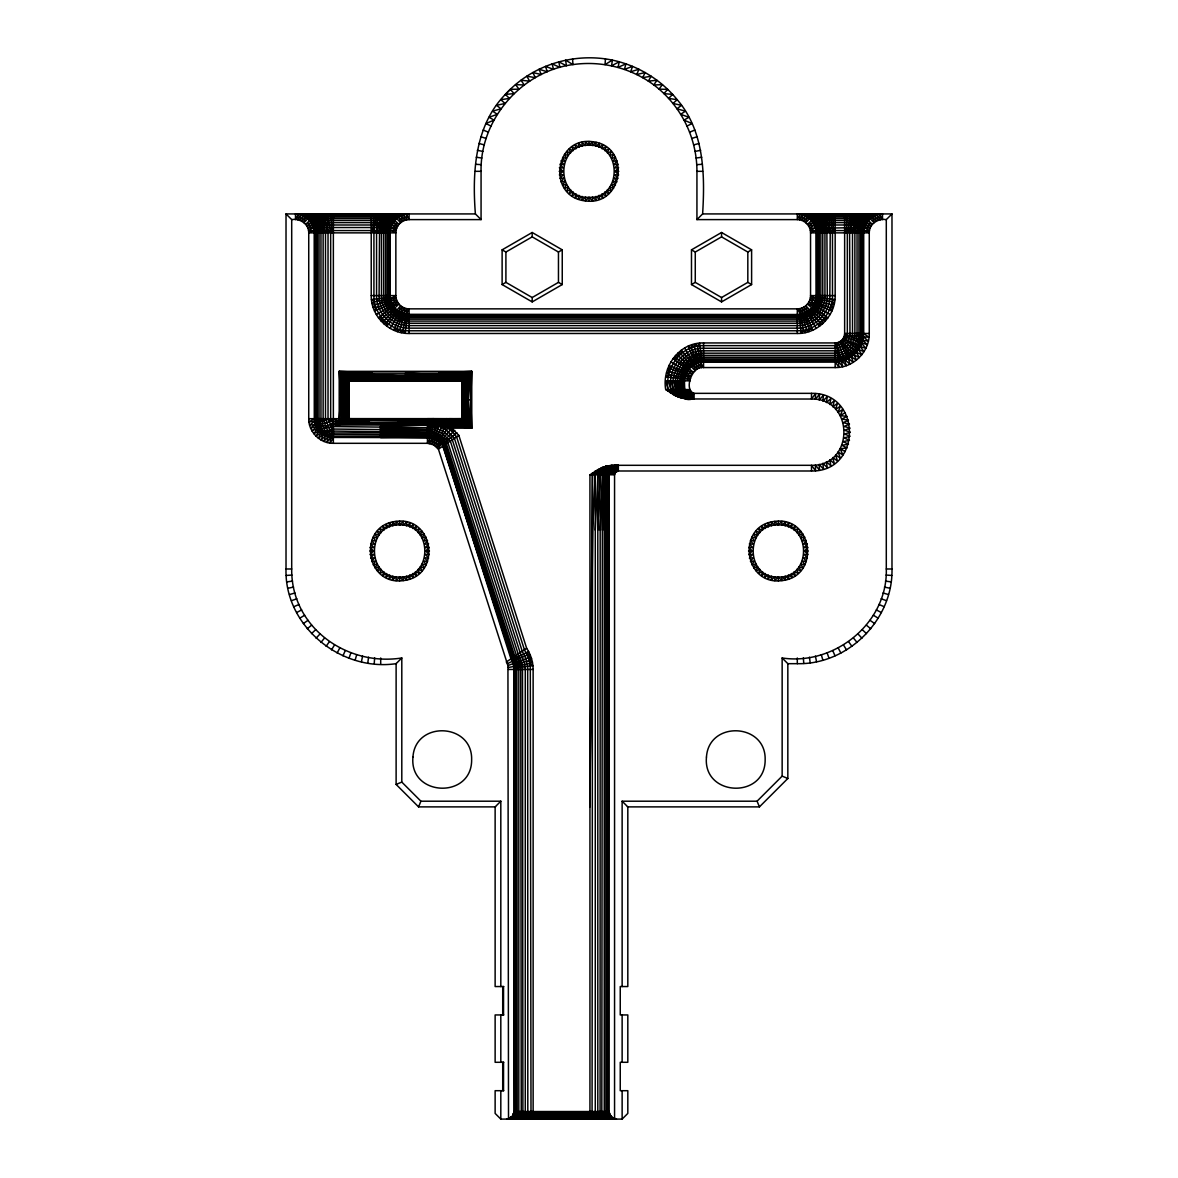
<?xml version="1.0" encoding="UTF-8"?>
<svg xmlns="http://www.w3.org/2000/svg" width="1178" height="1178" viewBox="0 0 1178 1178"><rect width="100%" height="100%" fill="white"/><g stroke="black" fill="none" stroke-linecap="round" stroke-linejoin="round"><path stroke-width="1.5" d="M286.018 213.925L291.702 219.609L291.702 568.989C290.966 627.094 346.45 666.615 401.801 657.987L396.117 663.67C340.633 671.813 284.325 626.004 286.018 568.989L286.018 213.925L475.382 213.925L481.066 219.609L409.105 219.609C402.022 219.491 395.72 225.778 395.852 232.861L395.852 295.604C395.72 302.687 402.022 308.989 409.105 308.857L797.3 308.857C804.383 308.989 810.685 302.687 810.552 295.604L810.552 232.861C810.685 225.778 804.383 219.491 797.3 219.609L696.934 219.609L696.934 171.325C696.978 144.6 686.671 118.065 668.574 98.392C644.867 72.005 608.039 59.533 572.964 64.584C521.515 71.298 480.064 119.449 481.066 171.325L481.066 219.609M333.359 443.311L333.359 437.627C323.508 437.73 313.878 428.939 315.189 418.691L315.189 232.861C314.379 222.863 306.221 213.483 295.693 213.925C305.735 213.763 314.791 222.789 314.423 232.861L314.423 418.691C314.231 428.556 323.125 438.407 333.359 436.861L429.131 437.509L437.156 440.086L442.28 444.504L513.77 664.642L514.388 1111.531L512.563 1116.391L508.101 1118.982L506.628 1119.1L508.513 1118.864L507.939 665.585L438.422 449.157L433.651 444.857L427.437 443.311L333.359 443.311C320.195 443.591 308.459 431.855 308.739 418.691L308.739 232.861C308.96 224.085 299.904 218.077 291.702 219.609M314.526 230.166L314.614 421.385L316.381 426.819L321.977 428.674L333.359 426.554L427.437 427.658L430.103 426.672L442.692 430.721L450.732 437.642L452.308 439.792L520.131 652.686L524.298 661.903L525.27 669.457L525.27 1111.531L524.151 1116.391L522.207 1118.982C508.086 1118.894 516.612 1120.955 518.821 1111.531L518.821 669.457L518.07 663.523L514.801 656.279L445.726 441.706L437.568 435.286L427.437 432.297L333.359 431.089L324.48 432.856L319.915 431.825L317.309 427.614L315.94 420.031L316.131 232.861C316.529 223.319 308.68 213.689 298.756 213.925C308.665 214.396 315.13 223.687 316.131 232.861M514.197 1112.842L513.77 664.642L510.957 658.87L443.134 445.976C439.836 440.734 433.651 437.568 427.437 437.627L330.665 437.436L323.125 434.623C319.032 430.574 316.116 424.551 317.427 418.691L317.427 232.861C318.561 224.173 311.875 214.352 302.717 213.925C312.965 213.012 318.929 223.908 319.047 232.861L319.047 418.691C316.838 427.334 323.876 438.098 333.359 437.627L333.359 213.925M333.359 437.436C325.069 437.509 320.593 428.188 320.063 420.958L320.961 418.691L320.961 232.861C321.55 224.998 317.338 213.792 308.018 213.925C316.867 215.78 318.958 225.513 320.961 232.861M513.431 1118.982L509.662 1119.1L513.637 1117.333L515.964 1112.842L515.611 665.968L443.458 443.546L436.316 437.921L427.437 435.639L332.962 436.464L330.09 434.093L326.335 428.203L323.125 418.691L323.125 232.861C324.465 226.205 322.109 215.603 314.423 213.925M511.311 1119.1L515.596 1116.391L517.201 1111.531L516.892 665.747L444.459 442.737L436.861 436.758L427.437 434.152L333.359 434.623L328.765 427.614L325.496 418.691L325.496 232.861L323.405 220.463L320.681 215.633L317.957 213.925L321.329 214.116L323.906 216.929L328.029 232.861L328.029 418.691L333.359 431.089L329.884 429.837C323.508 433.637 317.677 426.569 312.037 431.001L316.381 426.819M321.329 214.116L327.705 214.691L330.665 232.861L330.665 418.691L331.578 420.973L340.854 423.506L342.43 422.622L342.842 374.972L468.137 374.972L468.137 424.536L450.585 425.111L441.426 427.187L435.654 439.291L429.131 437.509L430.103 426.672L427.437 425.008L340.84 423.771L341.06 373.19L469.919 373.19L471.76 428.159L463.896 420.281L452.485 420.899L427.437 425.008L339.205 425.008L339.205 371.35L471.76 371.35L471.76 428.159L452.485 428.159L430.912 425.081L342.43 422.622L333.359 418.691L331.578 420.973C326.748 422.931 315.012 427.04 314.423 418.691L308.945 421.901L314.614 421.385L309.578 425.067C317.015 423.727 325.01 428.777 332.697 423.447L333.359 421.385L340.854 420.31L430.279 421.209L450.541 422.46L465.074 421.459L466.503 376.607L344.477 376.607L343.947 421.547L339.205 425.008L333.359 426.554L332.387 429.042L329.884 429.837M462.365 385.486L462.321 380.347L348.673 380.185L348.276 419.103L348.114 379.463M359.584 418.779L348.629 418.735L348.673 379.493L348.673 418.691L308.739 418.691M835.173 213.925L835.173 295.604C835.629 315.851 817.547 333.934 797.3 333.477L409.105 333.477C388.858 333.934 370.776 315.851 371.232 295.604L371.232 213.925M383.262 214.116L377.343 214.116L375.046 222.627L373.927 232.861L373.927 295.604C373.485 314.408 390.301 331.224 409.105 330.782L797.3 330.782C816.104 331.224 832.92 314.408 832.478 295.604L832.478 232.861L831.079 220.463L829.062 214.116L819.77 213.925L824.409 218.548L826.853 227.531L827.309 295.604C827.692 311.64 813.335 325.997 797.3 325.614L409.105 325.614C393.069 325.997 378.712 311.64 379.095 295.604L379.552 227.531L381.996 218.548L386.634 213.925L383.262 214.116L380.685 216.929L376.562 232.861L376.562 295.604C376.15 312.995 391.714 328.559 409.105 328.147L797.3 328.147C814.69 328.559 830.254 312.995 829.842 295.604L830.225 230.166L829.076 220.463L826.072 214.116M380.7 663.67L380.7 657.987M396.102 214.116L399.371 213.925C390.345 214.97 385.824 224.689 385.545 232.861L385.545 295.604C385.25 308.194 396.515 319.459 409.105 319.164L797.3 319.164C809.89 319.459 821.154 308.194 820.86 295.604L820.86 232.861C820.58 224.689 816.06 214.97 807.033 213.925C817.488 213.203 820.919 224.836 822.774 232.861L822.774 295.604C823.098 309.21 810.906 321.403 797.3 321.079L409.105 321.079C395.499 321.403 383.306 309.21 383.63 295.604L383.63 232.861C383.041 224.998 387.253 213.792 396.574 213.925C387.724 215.78 385.633 225.513 383.63 232.861L382.202 230.166C382.747 223.673 385.854 213.601 393.85 214.116M389.211 230.166L389.403 295.604C389.152 306.133 398.576 315.557 409.105 315.306L797.3 315.306C807.828 315.557 817.252 306.133 817.002 295.604L817.002 232.861C818.047 223.511 809.904 214.455 800.569 213.925C810.493 213.689 818.342 223.319 817.944 232.861L817.944 295.604C818.209 306.633 808.329 316.514 797.3 316.249L409.105 316.249C398.076 316.514 388.195 306.633 388.46 295.604L388.46 232.861C388.063 223.319 395.911 213.689 405.836 213.925C395.926 214.396 389.462 223.687 388.46 232.861C386.355 223.849 394.748 213.895 404.025 213.925M816.339 230.166L817.002 232.861C817.002 222.598 807.99 213.159 797.506 213.925C807.548 213.763 816.604 222.789 816.236 232.861L816.354 297.268L815.279 302.142L830.357 307.635L833.317 307.311L831.285 304.704L815.78 300.552L809.757 300.14C821.213 305.014 804.162 315.719 797.3 314.541L406.41 314.349L402.994 330.252L401.227 332.652L400.005 329.59L404.157 314.084L404.569 308.062C399.695 319.518 388.99 302.466 390.168 295.604L390.168 232.861C389.8 222.789 398.856 213.763 408.899 213.925C398.738 213.542 389.535 222.701 389.977 232.861L389.977 295.604C389.727 305.824 398.886 314.982 409.105 314.732L797.3 314.732C807.519 314.982 816.678 305.824 816.428 295.604L816.428 232.861C816.84 222.936 808.049 213.895 798.124 213.925M495.555 806.886L418.573 806.886L396.117 784.43L396.117 663.45M399.636 580.828L399.636 577.029C433.195 578.56 433.195 523.43 399.636 524.961C366.078 523.43 366.078 578.56 399.636 577.029L403.229 580.607C441.883 576.646 434.52 515.979 396.044 521.383C357.39 525.344 364.753 586.011 403.229 580.607L403.038 576.808L406.778 579.959L406.381 576.145L410.209 578.884L409.605 575.055L413.493 577.397L412.653 573.539L416.585 575.541L415.481 571.654L419.412 573.318L418.043 569.401L421.96 570.77L420.296 566.839L424.183 567.943L422.18 564.012L426.038 564.851L423.697 560.964L427.526 561.567L424.787 557.739L428.601 558.136L425.449 554.396L429.248 554.588L425.67 550.995L429.248 547.402L425.449 547.593L428.601 543.853L424.787 544.251L427.526 540.422L423.697 541.026L426.038 537.139L422.18 537.978L424.183 534.046L420.296 535.151L421.96 531.219L418.043 532.589L419.412 528.672L415.481 530.336L416.585 526.448L412.653 528.451L413.493 524.593L409.605 526.934L410.209 523.106L406.381 525.844L406.778 522.031L403.038 525.182L403.229 521.383L399.636 524.961L396.044 521.383L396.235 525.182L392.495 522.031L392.892 525.844L389.064 523.106L389.668 526.934L385.78 524.593L386.62 528.451L382.688 526.448L383.792 530.336L379.861 528.672L381.23 532.589L377.313 531.219L378.977 535.151L375.09 534.046L377.093 537.978L373.235 537.139L375.576 541.026L371.747 540.422L374.486 544.251L370.672 543.853L373.824 547.593L370.025 547.402L373.603 550.995L370.025 554.588L373.824 554.396L370.672 558.136L374.486 557.739L371.747 561.567L375.576 560.964L373.235 564.851L377.093 564.012L375.09 567.943L378.977 566.839L377.313 570.77L381.23 569.401L379.861 573.318L383.792 571.654L382.688 575.541L386.62 573.539L385.78 577.397L389.668 575.055L389.064 578.884L392.892 576.145L392.495 579.959L396.235 576.808L396.044 580.607L399.636 577.029M399.636 524.961L399.636 521.177M500.812 986.546L500.812 801.202L420.914 801.202L401.801 782.074L401.801 657.987M409.105 333.477L409.105 308.857L406.41 314.349C397.281 313.333 389.889 304.734 390.168 295.604M342.43 422.622L427.437 422.446C439.747 425.022 451.984 418.926 464.441 420.841L464.441 378.668L347.083 379.228L345.301 420.487L348.173 418.691L433.003 419.942L462.35 418.735L462.291 379.493L462.35 418.735L463.896 420.281L465.074 378.05L345.905 378.05L345.301 420.487L339.205 422.946L330.179 424.433M475.382 213.925C472.201 172.71 474.646 125.752 505.377 94.402C530.38 66.778 568.591 53.79 605.448 58.9C633.366 62.935 659.489 77.792 677.217 99.718C704.282 130.994 705.048 174.933 702.618 213.925L696.934 219.609M702.618 213.925L891.982 213.925L886.298 219.609L886.298 568.989C887.903 622.882 834.495 665.879 782.148 657.987L782.148 776.125L757.071 801.202L622.131 801.202L627.815 806.886L627.815 986.546L620.246 986.546L620.246 1014.95L627.815 1014.95L627.815 1062.291L620.246 1062.291L620.246 1090.695L627.815 1090.695L627.815 1113.416L622.131 1119.1L500.812 1119.1L500.812 1090.695M500.812 1062.291L500.812 1014.95M502.122 284.561L502.122 249.839L532.191 232.493L562.245 249.839L562.245 284.561L532.191 301.907L502.122 284.561L505.907 282.367L505.907 252.033L502.122 249.839M502.711 1090.695L502.711 1062.291M502.711 1014.95L502.711 986.546M503.536 1090.695L503.536 1062.291M503.536 1014.95L503.536 986.546M532.191 301.907L532.191 297.533L505.907 282.367M505.907 252.033L532.191 236.866L532.191 232.493M532.191 297.533L558.46 282.367L558.46 252.033L562.245 249.839M589 201.143L589 197.359C555.442 198.891 555.442 143.76 589 145.277C622.558 143.76 622.558 198.891 589 197.359L585.407 200.923C546.754 196.976 554.116 136.309 592.593 141.713C631.246 145.674 623.884 206.341 585.407 200.923L585.599 197.138L581.858 200.275L582.256 196.476L578.427 199.215L579.031 195.371L575.144 197.727L575.983 193.869L572.052 195.872L573.156 191.985L569.224 193.648L570.594 189.732L566.677 191.101L568.341 187.169L564.453 188.259L566.456 184.342L562.598 185.182L564.939 181.279L561.111 181.898L563.85 178.055L560.036 178.452L563.187 174.727L559.388 174.918L562.966 171.325L559.388 167.732L563.187 167.924L560.036 164.184L563.85 164.581L561.111 160.738L564.939 161.357L562.598 157.454L566.456 158.308L564.453 154.377L568.341 155.467L566.677 151.55L570.594 152.904L569.224 149.002L573.156 150.666L572.052 146.779L575.983 148.767L575.144 144.909L579.031 147.265L578.427 143.436L582.256 146.175L581.858 142.361L585.599 145.512L585.407 141.713L589 145.277L592.593 141.713L592.401 145.512L596.142 142.361L595.744 146.175L599.573 143.436L598.969 147.265L602.856 144.909L602.017 148.767L605.948 146.779L604.844 150.666L608.776 149.002L607.406 152.904L611.323 151.55L609.659 155.467L613.547 154.377L611.544 158.308L615.402 157.454L613.061 161.357L616.889 160.738L614.15 164.581L617.964 164.184L614.813 167.924L618.612 167.732L615.034 171.325L618.612 174.918L614.813 174.727L617.964 178.452L614.15 178.055L616.889 181.898L613.061 181.279L615.402 185.182L611.544 184.342L613.547 188.259L609.659 187.169L611.323 191.101L607.406 189.732L608.776 193.648L604.844 191.985L605.948 195.872L602.017 193.869L602.856 197.727L598.969 195.371L599.573 199.215L595.744 196.476L596.142 200.275L592.401 197.138L592.593 200.923L589 197.359M589 145.277L589 141.493M844.641 213.925L844.641 333.477C844.729 338.542 840.238 343.034 835.173 342.945L703.56 342.945C679.544 342.253 661.668 366.652 665.688 389.565L675.701 395.941L685.434 398.959L811.509 399.033C854.668 398.208 854.668 466.135 811.509 465.31L611.117 465.31L602.547 467.18L589.942 474.778L589.942 1119.1M608.113 1111.531L611.043 1117.333L616.462 1119.1L614.563 1118.864L614.563 474.778L615.446 472.349L618.347 470.994L618.347 465.31C613.178 465.133 608.79 469.698 608.673 474.778L607.922 1112.842L610.366 1117.333L614.739 1119.1L609.438 1117.333L607.112 1112.842L607.097 474.778L609.276 468.697L615.049 465.31L609.291 467.519L605.742 474.778L604.255 530.129L604.255 1111.531L606.861 1117.333L611.765 1119.1L607.48 1116.391L605.875 1111.531L605.742 474.778C604.432 470.39 609.07 464.854 613.149 465.457M622.131 1119.1L622.131 1090.695M622.131 1062.291L622.131 1014.95M838.574 361.484L703.56 361.69C684.948 359.614 674.641 394.174 693.253 399.033C673.639 394.969 684.462 358.73 703.56 361.116L835.173 361.116C849.942 361.44 863.135 348.246 862.811 333.477L862.811 232.861C861.766 223.511 869.909 214.455 879.244 213.925C869.32 213.689 861.471 223.319 861.869 232.861L861.869 333.477C862.178 347.746 849.441 360.483 835.173 360.173L703.56 360.173C684.492 358.2 673.139 391.464 690.794 399.033C669.914 392.141 681.738 354.519 703.56 357.258L835.173 357.258C847.88 357.538 859.233 346.185 858.953 333.477L858.953 232.861C859.233 224.689 863.754 214.97 872.78 213.925C862.325 213.203 858.895 224.836 857.039 232.861L857.039 333.477C857.289 345.169 846.864 355.594 835.173 355.344L703.56 355.344C681.753 350.632 664.348 398.267 688.894 398.886M860.146 346.582L862.561 340.236L863.386 333.477L863.386 232.861C862.944 222.701 872.162 213.542 882.307 213.925C872.265 213.763 863.209 222.789 863.577 232.861L863.577 333.477C863.842 348.6 850.369 362.235 835.173 361.882L703.56 361.882C685.213 359.423 674.464 395.293 693.886 399.033L691.869 398.886M618.347 470.994L811.509 470.994C862.075 471.966 862.075 392.362 811.509 393.349L694.092 393.349C683.358 390.036 692.104 365.254 703.56 367.565L835.173 367.565C853.387 367.963 869.659 351.692 869.261 333.477L869.261 232.861C869.04 224.085 878.096 218.077 886.298 219.609M691.486 284.561L691.486 249.839L721.554 232.493L751.608 249.839L751.608 284.561L721.554 301.907L691.486 284.561L695.27 282.367L695.27 252.033L691.486 249.839M692.296 398.886L694.092 399.033L694.092 393.349M703.56 342.945L703.56 367.565L700.233 361.985L697.45 346.17L695.683 343.77L694.46 346.833L698.613 362.338C693.415 363.855 680.251 372.66 691.103 376.283L685.081 375.87L669.575 371.718L666.512 372.94L668.913 374.707L684.727 377.49L684.624 380.818M721.554 301.907L721.554 297.533L695.27 282.367M695.27 252.033L721.554 236.866L721.554 232.493M751.608 284.561L747.824 282.367L747.824 252.033L751.608 249.839M778.364 580.828L778.364 577.029C811.922 578.56 811.922 523.43 778.364 524.961C744.805 523.43 744.805 578.56 778.364 577.029L781.956 580.607C820.61 576.646 813.247 515.979 774.771 521.383C736.117 525.344 743.48 586.011 781.956 580.607L781.765 576.808L785.505 579.959L785.108 576.145L788.936 578.884L788.332 575.055L792.22 577.411L791.38 573.539L795.312 575.541L794.208 571.654L798.139 573.318L796.77 569.401L800.687 570.77L799.023 566.839L802.91 567.943L800.907 564.012L804.765 564.851L802.424 560.964L806.253 561.567L803.514 557.739L807.328 558.136L804.176 554.396L807.975 554.588L804.397 550.995L807.975 547.402L804.176 547.593L807.328 543.853L803.514 544.251L806.253 540.422L802.424 541.026L804.765 537.139L800.907 537.978L802.91 534.046L799.023 535.151L800.687 531.219L796.77 532.589L798.139 528.672L794.208 530.336L795.312 526.448L791.38 528.451L792.22 524.593L788.332 526.934L788.936 523.106L785.108 525.844L785.505 522.031L781.765 525.182L781.956 521.383L778.364 524.961L774.771 521.383L774.962 525.182L771.222 522.031L771.619 525.844L767.791 523.106L768.395 526.934L764.507 524.593L765.347 528.451L761.415 526.448L762.519 530.336L758.588 528.672L759.957 532.589L756.04 531.219L757.704 535.151L753.817 534.046L755.82 537.978L751.962 537.139L754.303 541.026L750.474 540.422L753.213 544.251L749.399 543.853L752.551 547.593L748.752 547.402L752.33 550.995L748.752 554.588L752.551 554.396L749.399 558.136L753.213 557.739L750.474 561.567L754.303 560.964L751.962 564.851L755.82 564.012L753.817 567.943L757.704 566.839L756.04 570.77L759.957 569.401L758.588 573.318L762.519 571.654L761.415 575.541L765.347 573.539L764.507 577.411L768.395 575.055L767.791 578.884L771.619 576.145L771.222 579.959L774.962 576.808L774.771 580.607L778.364 577.029M778.364 524.961L778.364 521.177M627.403 806.886L759.427 806.886L787.832 778.481L787.832 663.67L782.148 657.987M787.832 663.67L797.3 663.67L797.3 657.987M797.3 333.477L797.3 308.857L800.628 314.438L803.411 330.252L805.178 332.652L806.4 329.59L802.247 314.084M811.509 470.994L811.509 465.31L815.559 470.773L815.353 465.089L819.579 470.14L819.152 464.412L823.496 469.094L822.833 463.307L827.295 467.637L826.382 461.791L830.917 465.781L829.71 459.862L834.318 463.572L832.802 457.55L837.484 461.025L835.6 454.914L840.356 458.139L838.088 451.954L842.903 454.988L840.208 448.744L846.967 447.964L841.931 445.299L848.425 444.165L843.242 441.676L849.471 440.248L844.14 437.921L850.104 436.228L844.582 434.093L850.325 432.164L844.582 430.25L850.104 428.115L844.14 426.421L849.471 424.095L843.242 422.666L848.425 420.178L841.931 419.044L846.967 416.379L840.208 415.598L842.903 409.355L838.088 412.374L840.356 406.189L835.6 409.429L837.484 403.318L832.802 406.778L834.318 400.77L829.71 404.481L830.917 398.547L826.382 402.552L827.295 396.706L822.833 401.035L823.496 395.248L819.152 399.931L819.579 394.203L815.353 399.254L815.559 393.57L811.509 399.033L811.509 393.349M835.173 367.565L835.173 342.945L836.645 345.552L838.986 367.345L835.173 361.882M691.191 391.994L686.833 395.646L675.701 395.941L673.934 394.291C668.633 374.633 681.458 350.161 703.56 350.808L835.173 350.808C844.435 351.015 852.71 342.739 852.504 333.477L852.504 232.861L854.595 220.463L857.319 215.633L860.043 213.925L850.295 214.691L847.335 232.861L847.335 333.477C847.483 339.986 841.681 345.787 835.173 345.64L703.56 345.64C679.986 344.918 664.392 369.391 668.044 391.214L684.771 391.214L690.367 390.227M797.3 663.67C847.895 664.907 893.218 619.584 891.982 568.989L891.982 213.925M348.497 418.867L348.114 394.07M451.395 418.779L462.35 418.735L462.483 380.641L438.628 380.671L438.628 376.091L405.482 374.589M346.465 395.028L346.523 378.668L372.351 378.609L345.905 378.05L346.995 419.486L463.013 419.412L463.896 379.228L438.628 378.609L465.074 378.05L466.503 422.902L452.485 423.432L427.437 421.356L398.031 422.122L398.031 419.265L463.013 419.412L462.704 380.406L347.966 380.096L346.494 419.795L368.626 419.972L345.301 420.487M447.728 418.779L462.291 418.691L462.365 413.449M608.687 530.129L608.923 473.129M515.905 1111.531L512.71 1117.333L507.394 1119.1L512.43 1116.391L514.197 1111.531L608.879 1111.531L611.308 1117.083L616.256 1119.1L611.456 1117.333L608.879 1112.842L608.879 474.778C608.79 469.713 613.282 465.222 618.347 465.31M343.947 420.399L344.727 418.691L342.842 374.972L372.351 376.091L372.351 380.671L348.497 380.641L348.614 418.691L462.35 418.735L348.541 418.691L348.673 379.714M438.628 372.999L471.76 371.35L469.919 426.318L450.6 426.878L427.437 423.668L340.84 423.771L339.205 422.946M398.031 419.265L347.422 419.221L347.569 379.699L463.41 379.699L463.896 420.281L348.364 418.72M853.741 214.116L851.238 218.548L849.588 230.166L849.971 333.477C850.148 341.384 843.08 348.452 835.173 348.276L703.56 348.276C681.031 347.539 665.732 372.248 671.74 392.804L673.094 394.497L685.89 394.291L690.809 391.449M449.348 418.691L462.483 418.867L462.704 380.406L438.628 380.671L462.291 380.818L471.76 371.35M372.351 380.244L348.276 380.406L348.173 418.691L347.966 380.096L372.351 379.552L347.083 379.228L347.407 395.028M871.587 214.116L875.283 213.925C866.125 214.352 859.439 224.173 860.573 232.861L860.573 333.477C860.868 347.054 848.749 359.172 835.173 358.878L703.56 358.878C684.389 357.155 672.078 388.622 687.378 398.886M607.171 530.129L608.084 474.778C607.73 470.037 611.75 465.575 616.477 465.31L614.415 465.457M373.927 232.861L372.896 230.166L373.853 215.633L374.295 214.116L377.343 214.116M863.577 213.925C855.891 215.603 853.52 226.205 854.875 232.861L854.875 333.477C855.11 344.005 845.701 353.415 835.173 353.179L703.56 353.179C681.988 352.531 670.974 377.328 676.305 395.646L678.292 397.148L688.011 396.809L694.092 399.033M847.335 232.861L846.305 230.166L847.262 215.633L847.704 214.116L850.752 214.116M605.875 530.129L606.493 473.129M693.43 393.29L692.443 398.886L691.147 398.886L692.222 399.033C680.928 402.39 677.571 389.093 680 380.818M450.349 418.764L450.6 426.878L447.934 427.982L442.103 425.479L441.308 418.75L427.437 419.677L427.437 418.691L444.518 418.75L445.225 425.95L452.661 432.046L456.593 436.891L524.431 649.785L528.436 657.751L530.306 666.483L530.998 1112.842L530.321 1118.982L522.207 1118.982M609.644 1118.982L604.108 1118.084L601.825 1112.842L602.341 530.129L604.167 473.129L606.582 467.519L611.632 465.457M605.654 1118.982L598.262 1118.982L595.273 1111.531L595.273 530.129L598.188 470.037L606.832 465.884L616.698 465.457L617.684 471.053M603.357 1118.982L601.457 1117.333L600.088 1112.842L600.176 530.129L603.033 471.539L605.831 466.576L613.605 466.576L616.447 471.494M822.774 232.861C824.085 224.969 817.606 213.115 810.302 214.116M507.262 1119.071L512.43 1116.391L514.197 1111.531M600.883 1118.982L598.925 1116.391L597.806 1111.531L597.806 530.129L600.088 470.037L600.559 468.697L611.087 468.697L615.446 472.349M450.556 423.211L437.656 425.641L446.388 430.117L454.413 438.378L522.237 651.257L525.948 658.635L527.685 666.704L527.803 1111.531L528.893 1112.842L527.523 1118.982M836.645 345.552L836.822 342.798L842.756 366.711L838.603 361.675M298.181 214.116L297.784 219.815L300.817 214.691L409.105 213.925L409.105 219.609L406.41 214.116L295.487 213.925L295.487 219.609L298.181 214.116C307.252 215.294 314.555 223.717 314.423 232.861M374.236 663.45L374.633 657.78M799.995 214.116L799.597 219.815L802.63 214.691L882.513 213.925L882.513 219.609L879.819 214.116L797.3 213.925L797.3 219.609L799.995 214.116C809.183 215.279 816.148 223.761 816.428 232.861M390.168 232.861C390.095 224.674 395.882 216.929 403.774 214.691L406.808 219.815L406.41 214.116M816.236 295.604L816.133 298.932C814.381 307.723 806.356 314.835 797.3 314.541M863.577 232.861C863.503 224.674 869.29 216.929 877.183 214.691L880.216 219.815L879.819 214.116M315.38 230.166L315.189 232.861C315.13 223.202 307.222 214.101 297.342 213.925L300.302 214.116M605.448 58.9L605.036 64.584L612.383 60.137L611.588 65.777L619.216 61.801L618.067 67.367L625.945 63.877L624.443 69.369L632.527 66.38L630.672 71.755L638.947 69.266L636.738 74.508L645.176 72.565L642.628 77.645L651.184 76.231L648.312 81.135L656.956 80.266L653.775 84.978L662.463 84.654L658.973 89.145L667.69 89.366L663.921 93.622L672.623 94.402L668.574 98.392L677.217 99.718L672.933 103.458L681.488 105.328L676.967 108.774L685.39 111.174L680.663 114.325L688.939 117.27L684.006 120.097L692.09 123.557L686.995 126.061M847.969 230.166L849.971 232.861L853.358 218.548L856.671 214.116M514.197 669.457L512.695 661.594L510.957 658.87M614.621 474.116L609.026 473.129L592.298 473.129L589.942 806.886L592.637 530.129L595.184 474.778L595.994 471.539L598.188 470.037L610.145 470.037L615.063 472.879M390.168 328.397L399.533 312.17L398.871 311.537L402.478 307.09L401.242 312.833L403.774 313.775L406.808 308.665L406.41 314.349L407.441 314.659L405.144 333.271L402.994 330.252M527.803 1111.531L524.814 1118.982M809.595 310.256L819.917 322.551L819.564 326.247L803.926 307.09L805.163 312.833L812.702 330.208L809.33 328.662L803.838 313.584M691.265 366.167L680.943 353.871L681.296 350.175L696.934 369.332L695.697 363.59L688.158 346.214L691.53 347.76L697.023 362.839M808.226 214.116L804.53 213.925C813.689 214.352 820.374 224.173 819.24 232.861L819.24 295.604C819.52 307.325 809.021 317.824 797.3 317.545L409.105 317.545C397.384 317.824 386.885 307.325 387.164 295.604L387.164 232.861C386.031 224.173 392.716 214.352 401.875 213.925L398.179 214.116M691.53 347.76L691.854 344.801L694.46 346.833M809.33 328.662L809.006 331.622L806.4 329.59M838.088 345.287L838.412 342.371L846.437 365.651L841.975 361.057M389.403 232.861C389.462 223.202 397.369 214.101 407.249 213.925L404.29 214.116M862.811 232.861C862.87 223.202 870.778 214.101 880.658 213.925L877.698 214.116M390.286 230.166L389.977 232.861L389.712 230.166M863.695 230.166L863.386 232.861L863.121 230.166M852.725 230.166L854.875 232.861C854.978 224.468 860.971 211.466 869.511 214.116M613.723 1118.982L615.682 1119.1L611.588 1117.333L609.335 1114.123L513.741 1114.123L514.168 1112.15M608.525 1112.842L608.673 474.778C608.128 469.86 612.678 465.369 617.508 465.31L615.402 465.457M367.801 662.787L368.581 657.162M300.817 214.691L300.022 220.404L303.35 215.633L401.242 215.633L404.569 220.404L403.774 214.691M802.63 214.691L801.835 220.404L805.163 215.633L874.65 215.633L877.978 220.404L877.183 214.691M328.029 232.861L327.263 220.463L324.259 214.116M395.572 309.137L384.234 320.475L383.763 323.744L386.487 322.551L400.579 305.765L398.871 311.537M371.232 295.604L395.852 295.604L390.271 298.932L374.457 301.715L372.057 303.482L375.119 304.704L390.625 300.552M600.176 530.129L600.014 474.778L603.107 467.519L612.265 467.519L615.917 471.877M332.387 429.042L427.437 430.117L438.378 433.563L447.213 440.498L516.376 655.218L519.91 663.052L520.735 669.457L521.25 1112.842L519.645 1117.333L517.422 1118.982M514.079 1112.842L608.997 1112.842L609.335 1114.123L608.908 1112.15M430.103 426.672L430.912 425.081L433.239 424.522L435.345 427.614L431.678 444.003L435.138 439.261L433.651 444.857L437.465 440.498L443.973 428.542L443.959 426.569L446.388 430.117M430.809 437.73L432.738 427.025L434.329 425.302L438.849 425.037L441.426 427.187M859.292 230.166L860.573 232.861C861.324 223.849 867.435 213.895 877.433 213.925M520.735 1111.531L517.834 1117.333L515.316 1118.982M361.44 661.683L362.588 656.131M303.35 215.633L302.113 221.39L305.72 216.929L398.871 216.929L402.478 221.39L401.242 215.633M805.163 215.633L803.926 221.39L807.534 216.929L872.28 216.929L875.887 221.39L874.65 215.633M387.798 230.166L387.164 232.861L385.883 230.166M816.236 213.925C823.923 215.603 826.293 226.205 824.939 232.861L824.939 295.604C825.292 310.374 812.069 323.597 797.3 323.243L409.105 323.243C394.335 323.597 381.112 310.374 381.466 295.604L381.466 232.861C380.111 226.205 382.482 215.603 390.168 213.925M380.391 435.919L430.912 437.171L438.923 440.557L443.767 445.549L514.683 666.13L514.963 1111.531L512.945 1116.391L509.809 1118.644L506.82 1119.1L508.101 1118.982M382.202 230.166L381.466 232.861L379.316 230.166M862.62 230.166L861.869 232.861L861.206 230.166M355.152 660.151L356.684 654.688M319.827 230.166L319.047 232.861L317.692 230.166M821.64 230.166L820.86 232.861L819.505 230.166M305.72 216.929L304.012 222.716L307.885 218.548L396.706 218.548L400.579 222.716L398.871 216.929M807.534 216.929L805.826 222.716L809.698 218.548L870.115 218.548L873.988 222.716L872.28 216.929M608.614 473.129L608.113 530.129M673.094 394.497L673.654 392.804M684.727 377.49L686.332 372.955L692.075 374.192L687.628 370.584L686.995 371.247L670.768 361.882M348.997 658.193L350.897 652.848M512.695 661.594L527.332 654.983L528.598 651.478L526.654 648.283L458.831 435.389L450.6 426.878M400.005 329.59L397.398 331.622L397.074 328.662L402.567 313.584M692.797 393.128L690.853 398.459L681.046 398.12L673.934 394.291M682.239 391.214L681.62 380.818M434.093 438.628L438.761 426.053L452.485 423.432L468.137 424.536L466.503 376.607L438.628 377.431M327.248 214.116L330.296 214.116L331.312 220.463L331.695 230.166L330.665 232.861L328.412 230.166M829.062 214.116L832.11 214.116L833.126 220.463L833.509 230.166L832.478 232.861L830.225 230.166M319.915 431.825L323.125 434.623L321.049 440.012L325.496 435.919L323.935 441.441L328.073 436.743L326.983 442.472L330.665 437.436L330.149 443.105L333.359 437.627M513.785 1113.976L513.181 1115.316L609.895 1115.316L609.291 1113.976M418.573 806.886L420.914 801.202M598.262 1118.982L592.77 1118.982L592.078 1112.842L592.593 474.778L594.787 471.465L598.188 470.037L597.349 469.845L606.832 465.884L615.107 465.884L617.051 471.215M342.975 655.822L345.242 650.624M394.453 307.9L382.158 318.222L380.965 320.946L384.234 320.475M391.125 302.142L376.047 307.635L374.501 311.007L391.773 303.688L396.647 300.14L390.934 300.935L396.044 297.901L390.36 298.299M329.163 421.915L330.665 418.691C325.702 419.81 318.752 423.285 314.614 418.691L315.174 421.915M401.021 312.936L393.702 330.208L397.074 328.662M326.821 230.166L325.496 232.861L323.788 230.166M823.142 214.116L825.719 216.929L828.105 224.998L828.635 230.166L827.309 232.861L825.601 230.166M337.144 653.054L339.75 648.003M333.359 436.861L332.859 437.347C325.953 435.153 322.919 427.423 321.903 420.855L323.125 418.691M815.279 302.142L814.528 303.468L808.785 302.231L813.232 305.838L813.865 305.176L830.092 314.541M692.193 392.848L689.351 397.766L678.852 396.809L673.551 380.818M676.938 391.214L677.895 389.565L675.922 380.818M454.811 430.382L441.161 443.237L438.422 449.157L458.831 435.389M513.299 1115.124L512.43 1116.391L610.66 1116.391L609.792 1115.124M432.65 438.363L429.587 443.488L430.073 437.818L427.437 443.311L427.437 420.428L447.434 418.764L447.964 426.421L449.76 427.629L450.394 429.911L439.909 442.074L437.465 440.498L435.477 446.02L439.615 442.059L437.082 447.463L441.514 443.9L443.134 445.976M331.504 649.888L334.464 645.029M507.939 665.585L528.436 657.751L530.203 654.865L528.598 651.478L511.974 660.136M371.232 232.861L372.896 230.166M318.458 429.837L319.047 431.089L315.954 436.096L320.961 433.003L318.369 438.216L323.125 434.623M844.641 232.861L846.305 230.166M607.76 1118.982L604.049 1115.316L603.416 1112.842L604.255 1111.531M685.39 375.487L690.499 378.521L684.816 378.123L690.308 380.818L665.688 380.818L668.338 389.565L670.532 392.878L673.418 389.565L671.018 380.818M398.135 311.272L386.84 326.247L386.487 322.551M326.1 646.339L329.369 641.701M697.45 346.17L699.599 343.151L701.897 361.764M803.411 330.252L801.261 333.271L798.964 314.659M438.584 441.014L447.934 427.982M331.268 426.819L333.359 424.021L339.205 425.008M317.427 428.925L313.834 433.681L319.047 431.089M669.664 391.214L670.93 389.565L668.382 380.818M375.119 304.704L373.087 307.311L376.047 307.635M604.844 1112.842L605.875 1111.531L607.112 1112.842M678.499 391.214L679.809 389.565L678.086 380.818M320.946 642.437L324.539 638.02M604.255 530.129L604.064 474.778L605.404 473.129M595.553 1118.982L594.183 1112.842L595.273 1111.531M691.663 392.465L688.011 396.809L685.89 394.291L684.418 389.565L683.858 380.818M323.906 420.546L325.496 418.691M512.607 1116.17L507.895 1118.997M316.072 638.181L319.945 634.029M515.964 1112.842L517.201 1111.531L518.246 1112.842M513.77 664.642L529.305 660.608L531.484 658.384L530.203 654.865L527.332 654.983M491.005 126.061L485.91 123.557L493.994 120.097L489.061 117.27L497.337 114.325L492.61 111.174L501.033 108.774L496.512 105.328L505.067 103.458L500.783 99.718L509.426 98.392L505.377 94.402L510.31 89.366L519.027 89.145L515.537 84.654L524.225 84.978L521.044 80.266L529.688 81.135L526.816 76.231L535.372 77.645L532.824 72.565L541.262 74.508L539.053 69.266L547.328 71.755L545.473 66.38L553.557 69.369L552.055 63.877L559.933 67.367L558.784 61.801L566.412 65.777L565.617 60.137L572.964 64.584L572.552 58.9M348.541 394.07L348.629 418.735L462.291 418.691M500.812 801.202L495.128 806.886L495.128 986.546L503.742 986.546M311.507 633.617L315.66 629.729M394.792 308.003L398.944 304.13L393.172 305.838L378.462 317.869L382.158 318.222M315.189 424.021L310.609 428.115L316.131 426.554L317.53 429.042M597.806 530.129L597.673 474.778L599.514 473.129M528.893 1112.842L530.439 1111.531M380.332 214.116L377.328 220.463L376.562 232.861L374.56 230.166M596.23 1112.842L597.806 1111.531M450.394 429.911L452.485 428.159L452.485 418.691M307.252 628.743L311.655 625.15M311.419 222.627L306.972 226.235L312.715 224.998L391.876 224.998L397.619 226.235L393.172 222.627L311.419 222.627L305.647 224.35L309.799 220.463L394.792 220.463L398.944 224.35L393.172 222.627M393.172 305.838L397.619 302.231L391.876 303.468M442.28 444.504L456.931 432.797M813.232 222.627L808.785 226.235L814.528 224.998L865.285 224.998L871.028 226.235L866.581 222.627L813.232 222.627L807.46 224.35L811.613 220.463L868.201 220.463L872.353 224.35L866.581 222.627M521.25 1112.842L522.899 1111.531L522.502 664.79L518.173 654.011L450.349 441.117L441.485 432.768L427.437 427.658L380.391 428.925M614.783 473.482L609.453 471.539L595.994 471.539L593.918 473.129L595.184 474.778L595.273 530.129M668.913 374.707L665.894 376.857L684.506 379.154M816.133 298.932L831.948 301.715L834.966 299.565L816.354 297.268M303.35 623.589L307.988 620.305M312.715 224.998L307.944 228.326L313.657 227.531L390.934 227.531L396.647 228.326L391.876 224.998M814.528 224.998L809.757 228.326L864.343 227.531L870.056 228.326L865.285 224.998M326.041 420.031L328.029 418.691M506.245 662.051L526.654 648.283M598.218 1112.842L600.176 1111.531L601.825 1112.842M446.918 427.099L452.485 424.919L469.919 426.318L468.535 399.754L469.919 373.19L438.628 374.589L405.482 372.999M530.998 1112.842L533.133 1111.531M508.366 667.499L529.938 663.523L532.397 662.021L531.484 658.384L528.436 657.751M299.801 618.185L304.66 615.225M313.657 227.531L308.533 230.564L396.044 230.564L390.934 227.531M815.47 227.531L810.361 230.564L869.467 230.564L864.343 227.531M376.312 314.541L392.539 305.176M721.554 297.533L747.824 282.367M840.208 415.598L845.127 412.756M310.742 214.116C320.092 213.807 321.785 225.808 323.125 232.861L321.064 230.166M812.555 214.116C821.905 213.807 823.599 225.808 824.939 232.861L822.877 230.166M429.69 431.192L427.437 432.297L333.359 433.003L327.955 434.417L322.831 434.093M296.635 612.545L301.671 609.924M429.528 433.092L427.437 434.152L380.391 433.003M519.734 1118.982L522.119 1116.391L522.899 1111.531L524.873 1112.842M314.231 230.166L308.739 232.861L395.852 232.861L390.36 230.166M429.381 434.711L427.437 435.639L380.391 434.623M507.232 663.744L512.356 661.3M324.745 435.448L329.531 435.757L333.359 434.623L330.09 434.093M429.882 429.042L427.437 430.117L380.391 431.089L380.391 426.554L427.437 425.008L343.947 421.547L342.459 420.34L343.461 418.691L341.06 373.19L405.482 376.091M293.852 606.699L299.065 604.447M396.117 784.43L401.801 782.074M689.601 132.201L694.858 130.036M429.263 435.993L380.391 436.861M831.285 304.704L834.348 303.482L831.948 301.715M690.529 390.86L685.198 392.804L670.532 392.878M291.481 600.692L296.841 598.792M867.258 214.116C859.66 216.472 856.627 225.616 857.039 232.861L855.611 230.166M691.825 138.489L697.199 136.677M841.931 360.866L851.193 356.698L858.394 349.498L864.034 351.618L860.323 346.671L843.374 338.219L858.556 349.616L861.825 354.725L856.435 352.31L842.432 339.558L845.186 340.383M289.523 594.537L295.001 592.99M693.651 144.909L699.143 143.436M429.19 436.935L380.391 437.436L429.131 437.509M398.031 423.491L427.437 422.446L452.485 419.265L462.704 419.103L463.013 380.096L438.628 379.552L463.896 379.228L465.074 421.459L433.003 419.942L398.031 420.944M427.437 422.446L450.452 420.031M427.437 421.356L452.485 419.265M287.992 588.249L293.558 587.086M695.094 151.417L700.66 150.313M438.628 380.244L463.013 380.096L463.41 419.81L452.485 419.957L427.437 423.668L433.209 423.182L450.585 425.111M331.165 436.743L332.962 436.464M432.738 427.025L430.353 424.374L430.279 421.209L450.408 419.25M286.902 581.873L292.527 581.107M696.11 158.014L701.749 157.278M698.613 362.338L703.56 361.882M509.352 1118.982L508.351 1119.1L510.442 1118.982M846.982 336.393L844.066 336.717L867.347 344.742L862.752 340.28L844.493 335.126L869.04 337.291L863.577 333.477M685.581 374.28L670.503 368.788L667.543 369.112L669.575 371.718M430.279 421.209L430.206 419.574L444.518 418.75M813.232 305.838L807.46 304.13L824.247 318.222L827.943 317.869L812.967 306.574M687.628 370.584L693.4 372.292L676.614 358.2L672.918 358.554L687.893 369.848M427.437 419.132L433.71 418.691L427.437 418.808M616.55 465.457L618.141 465.31L616.123 465.457M505.377 94.402L514.079 93.622L510.31 89.366M390.051 297.268L371.438 299.565L374.457 301.715M514.315 667.838L532.942 665.717L532.397 662.021L529.305 660.608M405.88 214.116L408.28 213.925L405.217 214.116M879.289 214.116L881.689 213.925L878.626 214.116M407.441 314.659L409.105 314.541M286.239 575.453L291.908 575.055M696.728 164.655L702.397 164.287M430.147 418.882L450.379 418.985M438.628 376.091L468.137 374.972L466.503 422.902L427.437 420.428L398.031 419.972M343.947 421.547L368.626 420.944M346.995 419.486L368.626 419.265L347.598 418.691L348.276 380.406L372.351 380.671L348.629 380.774L339.205 371.35L372.351 372.999M475.382 171.325L481.066 171.325M559.182 171.325L562.966 171.325M615.034 171.325L618.818 171.325M696.934 171.325L702.618 171.325M835.173 295.604L810.552 295.604L816.045 298.299L810.361 297.901L815.47 300.935M869.261 333.477L844.641 333.477L847.247 334.95M348.673 380.538L462.291 380.538M452.485 418.838L462.704 419.103L462.35 380.774L348.497 380.641M665.688 389.565L690.308 389.565M348.541 395.028L340.854 395.028L339.205 418.691L340.854 420.31L342.106 418.691L339.205 371.35M462.439 399.754L470.125 399.754M589.942 474.778L614.563 474.778M369.818 550.995L373.603 550.995M425.67 550.995L429.455 550.995M748.545 550.995L752.33 550.995M804.397 550.995L808.182 550.995M286.018 568.989L291.702 568.989M886.298 568.989L891.982 568.989M508.513 669.457L533.133 669.457L533.133 1119.1M503.742 1014.95L495.128 1014.95L495.128 1062.291L503.742 1062.291M503.742 1090.695L495.128 1090.695L495.128 1113.416L500.812 1119.1M511.488 1117.333L611.588 1117.333M510.413 1118.084L612.663 1118.084M509.22 1118.644L615.814 1119.071M462.291 379.714L462.291 380.818L348.629 380.774L348.659 418.691M438.628 380.671L462.35 380.774M430.25 420.296L450.497 421.12M372.351 377.431L344.477 376.607L346.494 419.795M430.323 422.46L452.485 424.919M430.353 423.712L471.76 428.159M611.279 1118.982L613.414 1119.1L612.648 1118.982M446.212 418.691L447.434 418.764M308.489 214.116L305.22 213.925L306.413 214.116M299.374 214.116L296.311 213.925L298.711 214.116M475.603 164.287L481.272 164.655M802.115 214.116L799.155 213.925L801.187 214.116M594.787 471.465L595.994 471.539M886.092 575.055L891.761 575.453M802.38 213.925C812.378 213.895 818.489 223.849 819.24 232.861L817.841 230.166M300.567 213.925C310.565 213.895 316.676 223.849 317.427 232.861L316.028 230.166M476.251 157.278L481.89 158.014M885.473 581.107L891.098 581.873M862.752 340.28L868.407 341.06L863.371 336.908M810.832 309.137L822.17 320.475L825.439 320.946L824.247 318.222M690.028 367.286L678.69 355.947L675.421 355.476L676.614 358.2M477.34 150.313L482.906 151.417M884.442 587.086L890.008 588.249M331.504 435.448L333.359 435.919M478.857 143.436L484.349 144.909M882.999 592.99L888.477 594.537M860.323 346.671L865.889 348.261L861.736 343.549M403.774 313.775L405.777 314.438M480.801 136.677L486.175 138.489M881.159 598.792L886.519 600.692M613.871 1118.644L610.469 1116.17M483.142 130.036L488.399 132.201M782.148 776.125L787.832 778.481M878.935 604.447L884.148 606.699M819.917 322.551L822.642 323.744L822.17 320.475M680.943 353.871L678.219 352.678L678.69 355.947M814.631 303.688L831.904 311.007L830.357 307.635M686.229 372.734L668.957 365.416L670.503 368.788M863.769 230.166L869.261 232.861L810.552 232.861L816.045 230.166L816.236 232.861M452.485 423.432L450.541 422.46L433.239 424.522L432.782 418.735M331.092 431.825L333.359 433.003M876.329 609.924L881.365 612.545M842.079 343.49L839.914 341.679L848.366 358.627L853.314 362.338L851.311 356.86L842.079 343.49L841.254 340.736L854.006 354.74L859.277 357.582L856.435 352.31M721.554 236.866L747.824 252.033M532.191 236.866L558.46 252.033M558.46 282.367L562.245 284.561M840.208 448.744L845.127 451.586M873.34 615.225L878.199 618.185M589.942 1111.531L592.078 1112.842M851.311 356.86L856.421 360.129L854.006 354.74M870.012 620.305L874.65 623.589M529.938 663.523L532.942 665.717L533.133 669.457M866.345 625.15L870.748 628.743M525.27 1111.531L526.846 1112.842M592.637 1111.531L594.183 1112.842M333.359 424.021L331.578 420.973M845.244 360.041L849.956 364.193L848.366 358.627M434.329 425.302L437.877 428.439M673.418 389.565L675.259 391.214M595.862 473.129L597.673 474.778M862.34 629.729L866.493 633.617M809.698 309.917L805.826 305.765L807.534 311.537M691.162 366.505L695.035 370.658L693.327 364.885M858.055 634.029L861.928 638.181M439.909 442.074L441.514 443.9M679.809 389.565L681.149 391.214M853.461 638.02L857.054 642.437M602.341 1111.531L603.416 1112.842M602.753 473.129L604.064 474.778M848.631 641.701L851.9 646.339M805.163 312.833L801.835 308.062L802.63 313.775L799.597 308.665L799.995 314.349M695.697 363.59L699.025 368.361L698.23 362.647L701.263 367.772L700.866 362.073M518.821 1111.531L519.66 1112.842M833.509 230.166L835.173 232.861M331.695 230.166L333.359 232.861M843.536 645.029L846.496 649.888M438.098 418.75L438.849 425.037M601.192 473.129L602.149 474.778L602.341 530.129M806.871 312.17L816.236 328.397M684.624 348.025L693.989 364.252M607.171 1111.531L607.922 1112.842M315.189 418.691L315.94 420.031M315.601 424.433L314.644 420.973M838.25 648.003L840.856 653.054M316.131 418.691L317.059 420.546M851.179 230.166L852.504 232.861M377.77 230.166L379.095 232.861M317.427 418.691L318.443 420.855M319.047 418.691L320.063 420.958M828.635 230.166L829.842 232.861M320.961 418.691L321.903 420.855M832.758 650.624L835.025 655.822M757.071 801.202L759.427 806.886M827.103 652.848L829.003 658.207M684.359 391.214L682.916 380.818M858.173 230.166L858.953 232.861M384.764 230.166L385.545 232.861M821.316 654.688L822.848 660.151M817.193 230.166L817.944 232.861M815.412 656.131L816.56 661.683M608.982 1112.768L608.879 1111.531M608.687 1111.531L608.879 1112.842M514.963 1111.531L515.154 1112.842M809.419 657.162L810.199 662.787M514.388 1111.531L514.565 1112.842M314.305 230.166L314.614 232.861M684.771 391.214L684.433 380.818M803.367 657.78L803.764 663.45M452.485 428.159L452.661 432.046M622.131 801.202L622.131 986.546M368.626 418.838L368.626 423.491M412.948 757.056C409.105 796.784 472.098 799.45 471.642 759.545C472.407 722.865 415.289 720.45 412.948 757.056M706.461 757.056C702.618 796.784 765.612 799.45 765.155 759.545C765.921 722.865 708.803 720.45 706.461 757.056"/></g></svg>
